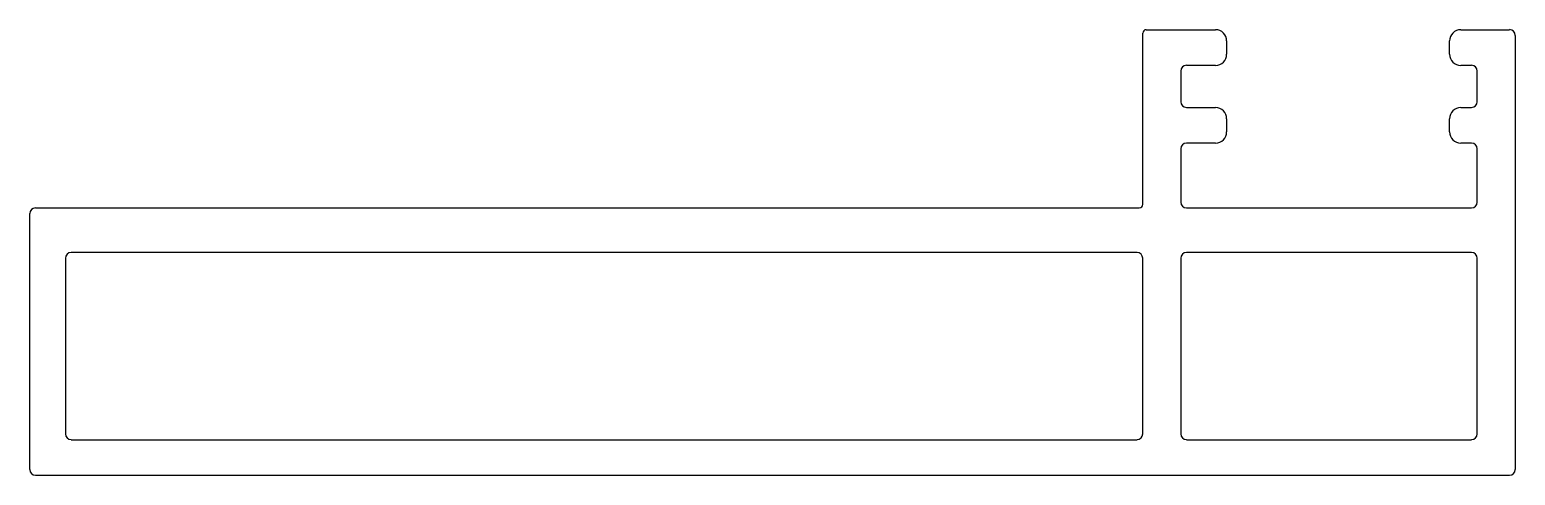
# Model space of a CAD drawing. Extents: x -51 to 55, y 14 to 46.
import ezdxf

# ---------------------------------------------------------------- set-up
doc = ezdxf.new("R2010")
doc.units = 0
doc.layers.get('0').update_dxf_attribs({"linetype": 'CONTINUOUS'})

msp = doc.modelspace()

# ---------------------------------------------------------------- linework, layer by layer
at = {"linetype": 'CONTINUOUS'}
for p, q in [((28.61, 45.57), (33.53, 45.57)), ((51, 45.57), (54.47, 45.57)), ((28.36, 33.13), (28.36, 45.32)), ((34.33, 44.77), (34.33, 43.83)), ((50.2, 43.83), (50.2, 44.77)), ((54.88, 45.17), (54.88, 14.23)), ((31.06, 42.63), (31.06, 40.44)), ((33.53, 43.03), (31.47, 43.03)), ((51.77, 43.03), (51, 43.03)), ((52.17, 40.44), (52.17, 42.63)), ((31.47, 40.03), (33.53, 40.03)), ((34.33, 39.23), (34.33, 38.29)), ((50.2, 38.29), (50.2, 39.23)), ((51, 40.03), (51.77, 40.03)), ((31.06, 37.09), (31.06, 33.28)), ((33.53, 37.49), (31.47, 37.49)), ((51.77, 37.49), (51, 37.49)), ((52.17, 33.28), (52.17, 37.09)), ((-50.48, 32.87), (-48.25, 32.87)), ((-48.25, 32.87), (-44.26, 32.87)), ((-44.26, 32.87), (28.11, 32.87)), ((31.47, 32.87), (51.77, 32.87)), ((-50.89, 14.23), (-50.89, 32.47)), ((54.47, 13.82), (-50.48, 13.82))]:
    msp.add_line(p, q, dxfattribs=at)
for p, q in [((27.95, 29.7), (-47.94, 29.7)), ((51.77, 29.7), (31.47, 29.7)), ((-48.35, 29.29), (-48.35, 21.47)), ((28.36, 16.77), (28.36, 29.29)), ((31.06, 29.29), (31.06, 16.77)), ((52.17, 16.77), (52.17, 29.29)), ((-48.35, 21.47), (-48.35, 16.77)), ((-47.94, 16.36), (27.95, 16.36)), ((31.47, 16.36), (49.23, 16.36)), ((49.23, 16.36), (51.77, 16.36))]:
    msp.add_line(p, q)
for centre, radius, start, end in [((28.61, 45.32), 0.254, 90, 180), ((33.53, 44.77), 0.8, 0, 90), ((51, 44.77), 0.8, 90, 180), ((54.47, 45.17), 0.406, 360, 90), ((33.53, 43.83), 0.8, 270, 0), ((51, 43.83), 0.8, 180, 270), ((31.47, 42.63), 0.406, 90, 180), ((51.77, 42.63), 0.406, 0, 90), ((31.47, 40.44), 0.406, 180, 270), ((51.77, 40.44), 0.406, 270, 0), ((33.53, 39.23), 0.8, 360, 90), ((51, 39.23), 0.8, 90, 180), ((33.53, 38.29), 0.8, 270, 0), ((51, 38.29), 0.8, 180, 270), ((31.47, 37.09), 0.406, 90, 180), ((51.77, 37.09), 0.406, 360, 90), ((-50.48, 32.47), 0.406, 90, 180), ((28.11, 33.13), 0.254, 270, 0), ((31.47, 33.28), 0.406, 180, 270), ((51.77, 33.28), 0.406, 270, 0), ((-50.48, 14.23), 0.406, 180, 270), ((54.47, 14.23), 0.406, 270, 0)]:
    msp.add_arc(centre, radius, start, end, dxfattribs=at)
for centre, start, end in [((-47.94, 29.29), 90, 180), ((27.95, 29.29), 360, 90), ((31.47, 29.29), 90, 180), ((51.77, 29.29), 360, 90), ((-47.94, 16.77), 180, 270), ((27.95, 16.77), 270, 0), ((31.47, 16.77), 180, 270), ((51.77, 16.77), 270, 0)]:
    msp.add_arc(centre, 0.406, start, end)

doc.saveas('drawing.dxf')
